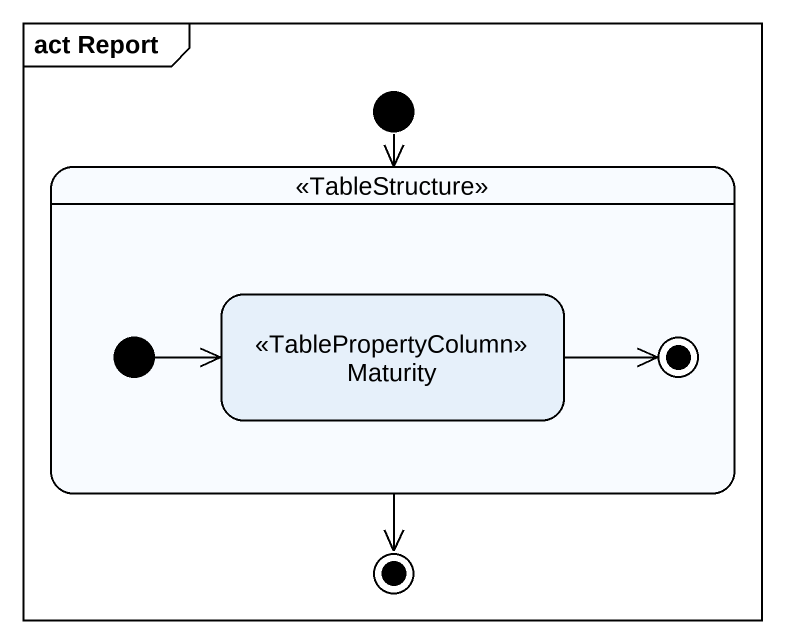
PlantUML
@startuml
mainframe act Report
hide empty description
state " " as state1 <<TableStructure>> {
  state Maturity <<TablePropertyColumn>>
  Maturity -right-> [*]
  [*] -right-> Maturity
}
[*] --> state1
state1 --> [*]
@enduml
